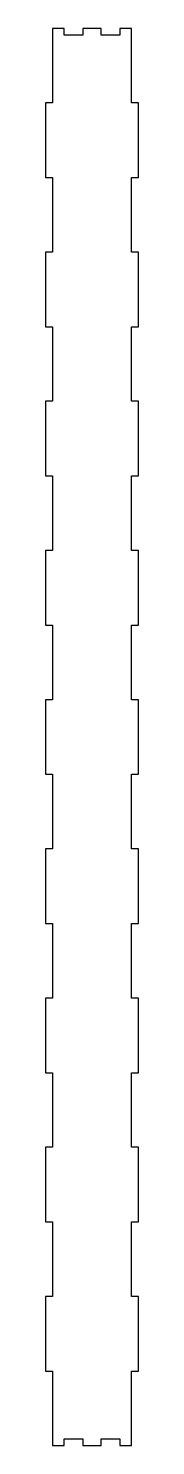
# Model space of a CAD drawing. Header units: millimetres. Extents: x -40 to 0, y 0 to 610.
import ezdxf

# ---------------------------------------------------------------- set-up
doc = ezdxf.new("R2010")
doc.units = ezdxf.units.MM
doc.layers.get('0').update_dxf_attribs({"linetype": 'CONTINUOUS'})

msp = doc.modelspace()

# ---------------------------------------------------------------- linework, layer by layer
msp.add_lwpolyline([(-37, 32.08), (-37, 0), (-32, 0), (-32, 3), (-24, 3), (-24, 0), (-16, 0), (-16, 3), (-8, 3), (-8, 0), (-3, 0), (-3, 32.08), (0, 32.08), (0, 64.17), (-3, 64.17), (-3, 96.25), (0, 96.25), (0, 128.34), (-3, 128.34), (-3, 160.42), (0, 160.42), (0, 192.51), (-3, 192.51), (-3, 224.59), (0, 224.59), (0, 256.67), (-3, 256.67), (-3, 288.76), (0, 288.76), (0, 320.84), (-3, 320.84), (-3, 352.93), (0, 352.93), (0, 385.01), (-3, 385.01), (-3, 417.09), (0, 417.09), (0, 449.18), (-3, 449.18), (-3, 481.26), (0, 481.26), (0, 513.35), (-3, 513.35), (-3, 545.43), (0, 545.43), (0, 577.52), (-3, 577.52), (-3, 609.6), (-8, 609.6), (-8, 606.6), (-16, 606.6), (-16, 609.6), (-24, 609.6), (-24, 606.6), (-32, 606.6), (-32, 609.6), (-37, 609.6), (-37, 577.52), (-40, 577.52), (-40, 545.43), (-37, 545.43), (-37, 513.35), (-40, 513.35), (-40, 481.26), (-37, 481.26), (-37, 449.18), (-40, 449.18), (-40, 417.09), (-37, 417.09), (-37, 385.01), (-40, 385.01), (-40, 352.93), (-37, 352.93), (-37, 320.84), (-40, 320.84), (-40, 288.76), (-37, 288.76), (-37, 256.67), (-40, 256.67), (-40, 224.59), (-37, 224.59), (-37, 192.51), (-40, 192.51), (-40, 160.42), (-37, 160.42), (-37, 128.34), (-40, 128.34), (-40, 96.25), (-37, 96.25), (-37, 64.17), (-40, 64.17), (-40, 32.08)], close=True)

doc.saveas('drawing.dxf')
